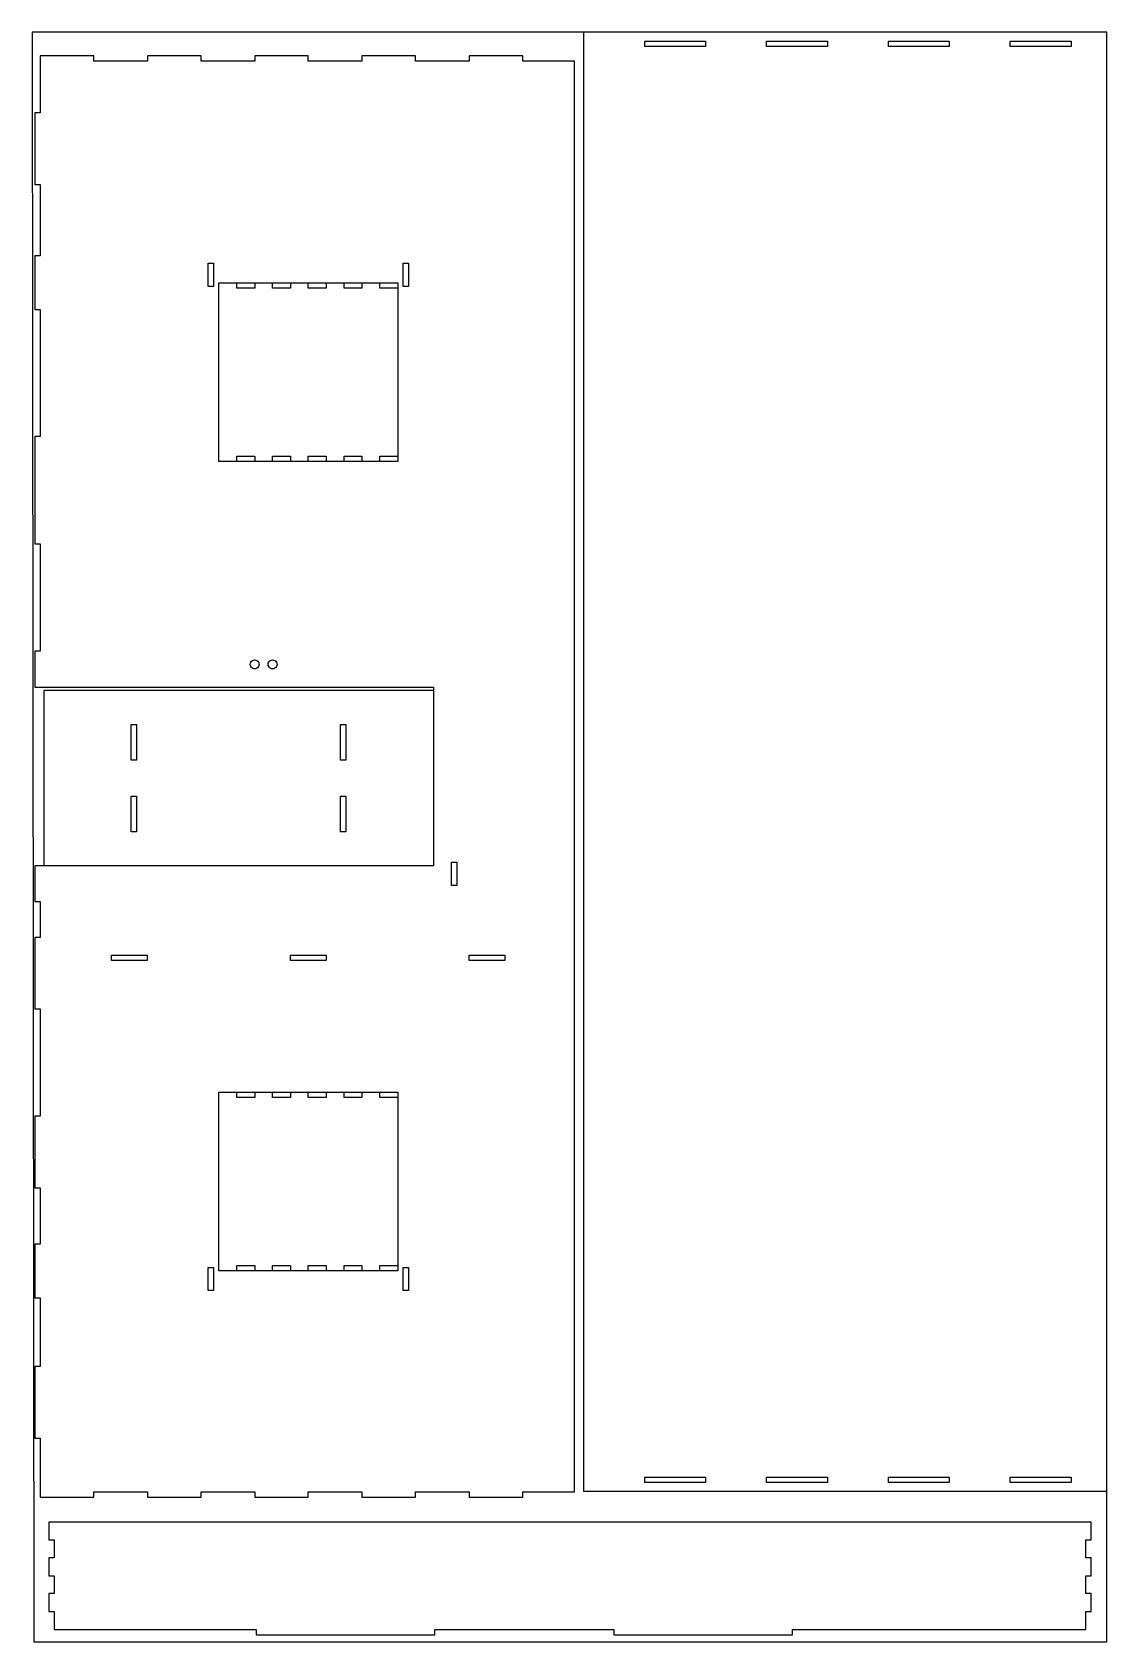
# Model space of a CAD drawing. Extents: x -408 to 193, y -168 to 732.
import ezdxf

# ---------------------------------------------------------------- set-up
doc = ezdxf.new("R2010")
doc.units = 0

msp = doc.modelspace()

# ---------------------------------------------------------------- linework, layer by layer
at = {"layer": 'Calque 1', "color": 4}
for p, q in [((-99.116865, 731.99151), (-407.627469, 731.99151)), ((-407.627469, 731.99151), (-406.627471, -168.008524)), ((-99.116865, -84.005221), (-99.116865, 731.99151)), ((121.971932, 731.990184), (-99.116865, 731.990184)), ((173.371513, 731.990184), (121.971932, 731.990184)), ((193.372517, 731.993683), (173.371513, 731.993683)), ((193.372517, -84.006519), (193.372517, 731.993683)), ((-65.055465, 724.003097), (-65.055578, 727.002103)), ((-65.055578, 727.002103), (-30.994178, 727.00199)), ((-30.994065, 724.003097), (-65.055465, 724.003097)), ((-30.994178, 727.00199), (-30.994065, 724.003097)), ((3.067334, 724.004282), (3.067334, 727.002188)), ((3.067334, 727.002188), (37.128735, 727.00199)), ((37.128735, 724.004282), (3.067334, 724.004282)), ((37.128735, 727.00199), (37.128735, 724.004282)), ((71.190135, 724.005496), (71.190135, 727.002103)), ((71.190135, 727.002103), (105.251535, 727.00199)), ((105.251535, 724.005496), (71.190135, 724.005496)), ((105.251535, 727.00199), (105.251535, 724.005496)), ((139.312935, 724.001996), (139.312935, 726.997306)), ((139.312935, 726.997306), (173.374335, 726.997306)), ((173.374335, 724.001996), (139.312935, 724.001996)), ((173.374335, 727.00199), (173.374335, 724.001996)), ((-373.200789, 718.861883), (-403.200785, 718.861883)), ((-403.200785, 718.861883), (-403.200785, 686.861891)), ((-373.200789, 715.861889), (-373.200789, 718.861883)), ((-343.200792, 715.861889), (-373.200789, 715.861889)), ((-313.200768, 718.861883), (-343.200792, 718.861883)), ((-343.200792, 718.861883), (-343.200792, 715.861889)), ((-313.200768, 715.861889), (-313.200768, 718.861883)), ((-283.200771, 715.861889), (-313.200768, 715.861889)), ((-253.200778, 718.861883), (-283.200771, 718.861883)), ((-283.200771, 718.861883), (-283.200771, 715.861889)), ((-253.200778, 715.861889), (-253.200778, 718.861883)), ((-223.200778, 715.861889), (-253.200778, 715.861889)), ((-193.200779, 718.861883), (-223.200778, 718.861883)), ((-223.200778, 718.861883), (-223.200778, 715.861889)), ((-193.200779, 715.861889), (-193.200779, 718.861883)), ((-163.20078, 715.861889), (-193.200779, 715.861889)), ((-133.200778, 718.861883), (-163.20078, 718.861883)), ((-163.20078, 718.861883), (-163.20078, 715.861889)), ((-133.200778, 715.861889), (-133.200778, 718.861883)), ((-104.400771, 715.861889), (-133.200778, 715.861889)), ((-104.400771, -84.13812), (-104.400771, 715.861889)), ((-403.200785, 686.861891), (-406.200779, 686.861891)), ((-406.200779, 686.861891), (-406.200779, 646.861886)), ((-406.200779, 646.861886), (-403.200785, 646.861886)), ((-403.200785, 646.861886), (-403.200785, 625.8619)), ((-403.200785, 625.8619), (-403.200785, 606.861881)), ((-403.200785, 606.861881), (-406.200779, 606.861881)), ((-406.200779, 606.861881), (-406.200779, 576.861896)), ((-309.200776, 589.861887), (-309.200776, 602.861889)), ((-309.200776, 602.861889), (-306.200782, 602.861889)), ((-306.200782, 602.861889), (-306.200782, 589.861887)), ((-200.200779, 589.861887), (-200.200779, 602.861889)), ((-200.200779, 602.861889), (-197.20078, 602.861889)), ((-197.20078, 602.861889), (-197.20078, 589.861887)), ((-306.200782, 589.861887), (-309.200776, 589.861887)), ((-303.200788, 491.861897), (-303.200788, 591.861883)), ((-303.200788, 591.861883), (-293.20078, 591.861883)), ((-293.20078, 588.861889), (-293.20078, 591.861883)), ((-293.20078, 591.861883), (-283.200771, 591.861883)), ((-283.200771, 588.861889), (-293.20078, 588.861889)), ((-283.200771, 591.861883), (-273.20078, 591.861883)), ((-283.200771, 591.861883), (-283.200771, 588.861889)), ((-273.20078, 588.861889), (-273.20078, 591.861883)), ((-273.20078, 591.861883), (-263.20078, 591.861883)), ((-263.20078, 588.861889), (-273.20078, 588.861889)), ((-263.20078, 591.861883), (-253.200778, 591.861883)), ((-263.20078, 591.861883), (-263.20078, 588.861889)), ((-253.200778, 588.861889), (-253.200778, 591.861883)), ((-253.200778, 591.861883), (-243.200778, 591.861883)), ((-243.200778, 588.861889), (-253.200778, 588.861889)), ((-243.200778, 591.861883), (-233.200778, 591.861883)), ((-243.200778, 591.861883), (-243.200778, 588.861889)), ((-233.200778, 588.861889), (-233.200778, 591.861883)), ((-233.200778, 591.861883), (-223.200778, 591.861883)), ((-223.200778, 588.861889), (-233.200778, 588.861889)), ((-223.200778, 591.861883), (-213.200779, 591.861883)), ((-223.200778, 591.861883), (-223.200778, 588.861889)), ((-213.200779, 588.861889), (-213.200779, 591.861883)), ((-213.200779, 591.861883), (-203.200779, 591.861883)), ((-203.200779, 588.861889), (-213.200779, 588.861889)), ((-203.200779, 591.861883), (-203.200779, 588.861889)), ((-203.200779, 588.861889), (-203.200779, 494.861896)), ((-197.20078, 589.861887), (-200.200779, 589.861887)), ((-406.200779, 576.861896), (-403.200785, 576.861896)), ((-403.200785, 576.861896), (-403.200785, 565.861896)), ((-403.200785, 565.861896), (-403.200785, 505.861897)), ((-403.200785, 505.861897), (-406.200779, 505.861897)), ((-406.200779, 505.861897), (-406.200779, 445.861907)), ((-293.20078, 491.861897), (-303.200788, 491.861897)), ((-293.20078, 491.861897), (-293.20078, 494.861896)), ((-293.20078, 494.861896), (-283.200771, 494.861896)), ((-283.200771, 491.861897), (-293.20078, 491.861897)), ((-283.200771, 494.861896), (-283.200771, 491.861897)), ((-273.20078, 491.861897), (-283.200771, 491.861897)), ((-273.20078, 491.861897), (-273.20078, 494.861896)), ((-273.20078, 494.861896), (-263.20078, 494.861896)), ((-263.20078, 491.861897), (-273.20078, 491.861897)), ((-263.20078, 494.861896), (-263.20078, 491.861897)), ((-253.200778, 491.861897), (-263.20078, 491.861897)), ((-253.200778, 491.861897), (-253.200778, 494.861896)), ((-253.200778, 494.861896), (-243.200778, 494.861896)), ((-243.200778, 491.861897), (-253.200778, 491.861897)), ((-243.200778, 494.861896), (-243.200778, 491.861897)), ((-233.200778, 491.861897), (-243.200778, 491.861897)), ((-233.200778, 491.861897), (-233.200778, 494.861896)), ((-233.200778, 494.861896), (-223.200778, 494.861896)), ((-223.200778, 491.861897), (-233.200778, 491.861897)), ((-223.200778, 494.861896), (-223.200778, 491.861897)), ((-213.200779, 491.861897), (-223.200778, 491.861897)), ((-213.200779, 491.861897), (-213.200779, 494.861896)), ((-213.200779, 494.861896), (-203.200779, 494.861896)), ((-203.200779, 491.861897), (-213.200779, 491.861897)), ((-203.200779, 494.861896), (-203.200779, 491.861897)), ((-406.200779, 445.861907), (-403.200785, 445.861907)), ((-403.200785, 445.861907), (-403.200785, 385.861886)), ((-403.200785, 385.861886), (-406.200779, 385.861886)), ((-406.200779, 385.861886), (-406.200779, 365.861898)), ((-285.700583, 378.483807), (-285.615578, 379.130886)), ((-285.615578, 377.836784), (-285.700583, 378.483807)), ((-285.615578, 379.130886), (-285.365867, 379.733797)), ((-285.365867, 379.733797), (-284.968583, 380.25159)), ((-284.968583, 380.25159), (-284.45079, 380.648903)), ((-284.45079, 380.648903), (-283.847879, 380.898698)), ((-283.847879, 380.898698), (-283.200771, 380.983703)), ((-283.200771, 380.983703), (-282.553777, 380.898698)), ((-282.553777, 380.898698), (-281.950778, 380.648903)), ((-281.950778, 380.648903), (-281.433078, 380.25159)), ((-281.433078, 380.25159), (-281.03578, 379.733797)), ((-281.03578, 379.733797), (-280.785979, 379.130886)), ((-280.785979, 379.130886), (-280.70098, 378.483807)), ((-280.70098, 378.483807), (-280.785979, 377.836784)), ((-275.70058, 378.483807), (-275.615578, 379.130886)), ((-275.615578, 377.836784), (-275.70058, 378.483807)), ((-275.615578, 379.130886), (-275.365879, 379.733797)), ((-275.365879, 379.733797), (-274.968578, 380.25159)), ((-274.968578, 380.25159), (-274.450779, 380.648903)), ((-274.450779, 380.648903), (-273.847879, 380.898698)), ((-273.847879, 380.898698), (-273.20078, 380.983703)), ((-273.20078, 380.983703), (-272.55378, 380.898698)), ((-272.55378, 380.898698), (-271.950778, 380.648903)), ((-271.950778, 380.648903), (-271.433078, 380.25159)), ((-271.433078, 380.25159), (-271.03578, 379.733797)), ((-271.03578, 379.733797), (-270.785979, 379.130886)), ((-270.785979, 379.130886), (-270.70098, 378.483807)), ((-270.70098, 378.483807), (-270.785979, 377.836784)), ((-285.365867, 377.233788), (-285.615578, 377.836784)), ((-284.968583, 376.716108), (-285.365867, 377.233788)), ((-284.45079, 376.318795), (-284.968583, 376.716108)), ((-283.847879, 376.069001), (-284.45079, 376.318795)), ((-283.200771, 375.983995), (-283.847879, 376.069001)), ((-282.553777, 376.069001), (-283.200771, 375.983995)), ((-281.950778, 376.318795), (-282.553777, 376.069001)), ((-281.433078, 376.716108), (-281.950778, 376.318795)), ((-281.03578, 377.233788), (-281.433078, 376.716108)), ((-280.785979, 377.836784), (-281.03578, 377.233788)), ((-275.365879, 377.233788), (-275.615578, 377.836784)), ((-274.968578, 376.716108), (-275.365879, 377.233788)), ((-274.450779, 376.318795), (-274.968578, 376.716108)), ((-273.847879, 376.069001), (-274.450779, 376.318795)), ((-273.20078, 375.983995), (-273.847879, 376.069001)), ((-272.55378, 376.069001), (-273.20078, 375.983995)), ((-271.950778, 376.318795), (-272.55378, 376.069001)), ((-271.433078, 376.716108), (-271.950778, 376.318795)), ((-271.03578, 377.233788), (-271.433078, 376.716108)), ((-270.785979, 377.836784), (-271.03578, 377.233788)), ((-406.200779, 365.861898), (-183.200779, 365.861898)), ((-183.200779, 363.861902), (-401.200789, 363.861902)), ((-401.200789, 363.861902), (-401.200789, 265.8619)), ((-183.200779, 365.861898), (-183.200779, 363.861902)), ((-183.200779, 363.861902), (-183.200779, 265.8619)), ((-352.200774, 324.861894), (-352.200774, 344.861883)), ((-352.200774, 344.861883), (-349.20078, 344.861883)), ((-349.20078, 344.861883), (-349.20078, 324.861894)), ((-235.20078, 324.861894), (-235.20078, 344.861883)), ((-235.20078, 344.861883), (-232.200777, 344.861883)), ((-232.200777, 344.861883), (-232.200777, 324.861894)), ((-349.20078, 324.861894), (-352.200774, 324.861894)), ((-232.200777, 324.861894), (-235.20078, 324.861894)), ((-352.200774, 284.86189), (-352.200774, 304.861906)), ((-352.200774, 304.861906), (-349.20078, 304.861906)), ((-349.20078, 304.861906), (-349.20078, 284.86189)), ((-235.20078, 284.86189), (-235.20078, 304.861906)), ((-235.20078, 304.861906), (-232.200777, 304.861906)), ((-232.200777, 304.861906), (-232.200777, 284.86189)), ((-349.20078, 284.86189), (-352.200774, 284.86189)), ((-232.200777, 284.86189), (-235.20078, 284.86189)), ((-401.200789, 265.8619), (-406.200779, 265.8619)), ((-406.200779, 265.8619), (-406.200779, 245.861884)), ((-183.200779, 265.8619), (-401.200789, 265.8619)), ((-173.20078, 254.861894), (-173.20078, 267.861896)), ((-173.20078, 267.861896), (-170.200777, 267.861896)), ((-170.200777, 267.861896), (-170.200777, 254.861894)), ((-170.200777, 254.861894), (-173.20078, 254.861894)), ((-406.200779, 245.861884), (-403.200785, 245.861884)), ((-403.200785, 245.861884), (-403.200785, 225.861895)), ((-403.200785, 225.861895), (-406.200779, 225.861895)), ((-406.200779, 225.861895), (-406.200779, 185.861891)), ((-363.200781, 212.861893), (-363.200781, 215.861887)), ((-363.200781, 215.861887), (-343.254471, 215.861887)), ((-343.254471, 212.861893), (-363.200781, 212.861893)), ((-343.254471, 215.861887), (-343.254471, 212.861893)), ((-263.20078, 212.861893), (-263.20078, 215.861887)), ((-263.20078, 215.861887), (-243.200778, 215.861887)), ((-243.200778, 212.861893), (-263.20078, 212.861893)), ((-243.200778, 215.861887), (-243.200778, 212.861893)), ((-163.20078, 212.861893), (-163.20078, 215.861887)), ((-163.20078, 215.861887), (-143.200778, 215.861887)), ((-143.200778, 212.861893), (-163.20078, 212.861893)), ((-143.200778, 215.861887), (-143.200778, 212.861893)), ((-406.200779, 185.861891), (-403.200785, 185.861891)), ((-403.200785, 185.861891), (-403.200785, 125.861898)), ((-303.200788, 39.361887), (-303.200788, 139.361885)), ((-303.200788, 139.361885), (-293.20078, 139.361885)), ((-293.20078, 136.361891), (-293.20078, 139.361885)), ((-293.20078, 139.361885), (-283.200771, 139.361885)), ((-283.200771, 136.361891), (-293.20078, 136.361891)), ((-283.200771, 139.361885), (-273.20078, 139.361885)), ((-283.200771, 139.361885), (-283.200771, 136.361891)), ((-273.20078, 136.361891), (-273.20078, 139.361885)), ((-273.20078, 139.361885), (-263.20078, 139.361885)), ((-263.20078, 136.361891), (-273.20078, 136.361891)), ((-263.20078, 139.361885), (-253.200778, 139.361885)), ((-263.20078, 139.361885), (-263.20078, 136.361891)), ((-253.200778, 136.361891), (-253.200778, 139.361885)), ((-253.200778, 139.361885), (-243.200778, 139.361885)), ((-243.200778, 136.361891), (-253.200778, 136.361891)), ((-243.200778, 139.361885), (-233.200778, 139.361885)), ((-243.200778, 139.361885), (-243.200778, 136.361891)), ((-233.200778, 136.361891), (-233.200778, 139.361885)), ((-233.200778, 139.361885), (-223.200778, 139.361885)), ((-223.200778, 136.361891), (-233.200778, 136.361891)), ((-223.200778, 139.361885), (-213.200779, 139.361885)), ((-223.200778, 139.361885), (-223.200778, 136.361891)), ((-213.200779, 136.361891), (-213.200779, 139.361885)), ((-213.200779, 139.361885), (-203.200779, 139.361885)), ((-203.200779, 136.361891), (-213.200779, 136.361891)), ((-203.200779, 139.361885), (-203.200779, 136.361891)), ((-203.200779, 136.361891), (-203.200779, 42.361881)), ((-403.200785, 125.861898), (-406.200779, 125.861898)), ((-406.200779, 125.861898), (-406.200779, 85.861893)), ((-406.200779, 85.861893), (-403.200785, 85.861893)), ((-403.200785, 85.861893), (-403.200785, 54.361886)), ((-403.200785, 54.361886), (-406.200779, 54.361886)), ((-406.200779, 54.361886), (-406.200779, 24.361889)), ((-309.200776, 41.361883), (-306.200782, 41.361883)), ((-309.200776, 28.361881), (-309.200776, 41.361883)), ((-306.200782, 41.361883), (-306.200782, 28.361881)), ((-293.20078, 39.361887), (-303.200788, 39.361887)), ((-293.20078, 39.361887), (-293.20078, 42.361881)), ((-293.20078, 42.361881), (-283.200771, 42.361881)), ((-283.200771, 39.361887), (-293.20078, 39.361887)), ((-283.200771, 42.361881), (-283.200771, 39.361887)), ((-273.20078, 39.361887), (-283.200771, 39.361887)), ((-273.20078, 39.361887), (-273.20078, 42.361881)), ((-273.20078, 42.361881), (-263.20078, 42.361881)), ((-263.20078, 39.361887), (-273.20078, 39.361887)), ((-263.20078, 42.361881), (-263.20078, 39.361887)), ((-253.200778, 39.361887), (-263.20078, 39.361887)), ((-253.200778, 39.361887), (-253.200778, 42.361881)), ((-253.200778, 42.361881), (-243.200778, 42.361881)), ((-243.200778, 39.361887), (-253.200778, 39.361887)), ((-243.200778, 42.361881), (-243.200778, 39.361887)), ((-233.200778, 39.361887), (-243.200778, 39.361887)), ((-233.200778, 39.361887), (-233.200778, 42.361881)), ((-233.200778, 42.361881), (-223.200778, 42.361881)), ((-223.200778, 39.361887), (-233.200778, 39.361887)), ((-223.200778, 42.361881), (-223.200778, 39.361887)), ((-213.200779, 39.361887), (-223.200778, 39.361887)), ((-213.200779, 39.361887), (-213.200779, 42.361881)), ((-213.200779, 42.361881), (-203.200779, 42.361881)), ((-203.200779, 39.361887), (-213.200779, 39.361887)), ((-203.200779, 42.361881), (-203.200779, 39.361887)), ((-200.200779, 28.361881), (-200.200779, 41.361883)), ((-200.200779, 41.361883), (-197.20078, 41.361883)), ((-197.20078, 41.361883), (-197.20078, 28.361881)), ((-306.200782, 28.361881), (-309.200776, 28.361881)), ((-197.20078, 28.361881), (-200.200779, 28.361881)), ((-406.200779, 24.361889), (-403.200785, 24.361889)), ((-403.200785, 24.361889), (-403.200785, -14.138118)), ((-403.200785, -14.138118), (-406.200779, -14.138118)), ((-406.200779, -14.138118), (-406.200779, -54.138123)), ((-406.200779, -54.138123), (-403.200785, -54.138123)), ((-403.200785, -54.138123), (-403.200785, -87.138114)), ((-65.055973, -79.001534), (-65.055973, -76.000524)), ((-65.055973, -76.000524), (-30.994573, -76.000524)), ((-30.994686, -79.000913), (-65.055973, -79.000913)), ((-30.994573, -76.000524), (-30.994686, -79.000913)), ((3.066911, -75.998802), (37.128312, -75.99869)), ((3.066911, -79.000998), (3.066911, -75.998802)), ((37.128227, -79.000913), (3.066911, -79.000998)), ((37.128312, -75.99869), (37.128227, -79.000913)), ((71.189712, -79.000998), (71.189712, -75.997504)), ((71.189712, -75.997504), (105.251112, -75.997504)), ((105.251112, -79.000913), (71.189712, -79.000998)), ((105.251112, -75.997504), (105.251112, -79.000913)), ((139.311693, -79.005796), (139.311693, -76.001088)), ((139.311693, -76.001088), (173.373093, -76.001088)), ((173.373912, -79.005796), (139.311693, -79.005796)), ((173.373912, -76.002189), (173.373912, -79.005796)), ((-403.200785, -87.138114), (-373.200789, -87.138114)), ((-373.200789, -87.138114), (-373.200789, -84.13812)), ((-373.200789, -84.13812), (-343.200792, -84.13812)), ((-343.200792, -84.13812), (-343.200792, -87.138114)), ((-343.200792, -87.138114), (-313.200768, -87.138114)), ((-313.200768, -87.138114), (-313.200768, -84.13812)), ((-313.200768, -84.13812), (-283.200771, -84.13812)), ((-283.200771, -84.13812), (-283.200771, -87.138114)), ((-283.200771, -87.138114), (-253.200778, -87.138114)), ((-253.200778, -87.138114), (-253.200778, -84.13812)), ((-253.200778, -84.13812), (-223.200778, -84.13812)), ((-223.200778, -84.13812), (-223.200778, -87.138114)), ((-223.200778, -87.138114), (-193.200779, -87.138114)), ((-193.200779, -87.138114), (-193.200779, -84.13812)), ((-193.200779, -84.13812), (-163.20078, -84.13812)), ((-163.20078, -84.13812), (-163.20078, -87.138114)), ((-163.20078, -87.138114), (-133.200778, -87.138114)), ((-133.200778, -87.138114), (-133.200778, -84.13812)), ((-133.200778, -84.13812), (-104.400771, -84.13812)), ((193.372517, -84.005221), (-99.116865, -84.005221)), ((193.372517, -168.005025), (193.372517, -84.005221)), ((184.619028, -101.062111), (-398.380994, -101.062111)), ((-398.380994, -101.062111), (-398.380994, -111.06212)), ((184.619028, -111.06212), (184.619028, -101.062111)), ((-398.380994, -111.06212), (-395.380972, -111.06212)), ((-395.380972, -111.06212), (-395.380972, -121.062128)), ((181.619034, -121.062128), (181.619034, -111.06212)), ((181.619034, -111.06212), (184.619028, -111.06212)), ((-395.380972, -121.062128), (-398.380994, -121.062128)), ((-398.380994, -121.062128), (-398.380994, -131.062108)), ((184.619028, -121.062128), (181.619034, -121.062128)), ((184.619028, -131.062108), (184.619028, -121.062128)), ((-398.380994, -131.062108), (-395.380972, -131.062108)), ((-395.380972, -131.062108), (-395.380972, -141.062116)), ((181.619034, -141.062116), (181.619034, -131.062108)), ((181.619034, -131.062108), (184.619028, -131.062108)), ((-395.380972, -141.062116), (-398.380994, -141.062116)), ((-398.380994, -141.062116), (-398.380994, -151.062124)), ((184.619028, -141.062116), (181.619034, -141.062116)), ((184.619028, -151.062124), (184.619028, -141.062116)), ((-398.380994, -151.062124), (-395.380972, -151.062124)), ((-395.380972, -151.062124), (-395.380972, -161.062132)), ((181.619034, -161.062132), (181.619034, -151.062124)), ((181.619034, -151.062124), (184.619028, -151.062124)), ((-395.380972, -161.062132), (-282.380972, -161.062132)), ((-282.380972, -161.062132), (-282.380972, -164.062126)), ((-182.380977, -164.062126), (-182.380977, -161.062132)), ((-182.380977, -161.062132), (-82.380974, -161.062132)), ((-82.380974, -161.062132), (-82.380974, -164.062126)), ((17.619022, -164.062126), (17.619022, -161.062132)), ((17.619022, -161.062132), (181.619034, -161.062132)), ((-406.627471, -168.008524), (193.372517, -168.008524)), ((-282.380972, -164.062126), (-182.380977, -164.062126)), ((-82.380974, -164.062126), (17.619022, -164.062126))]:
    msp.add_line(p, q, dxfattribs=at)

doc.saveas('drawing.dxf')
